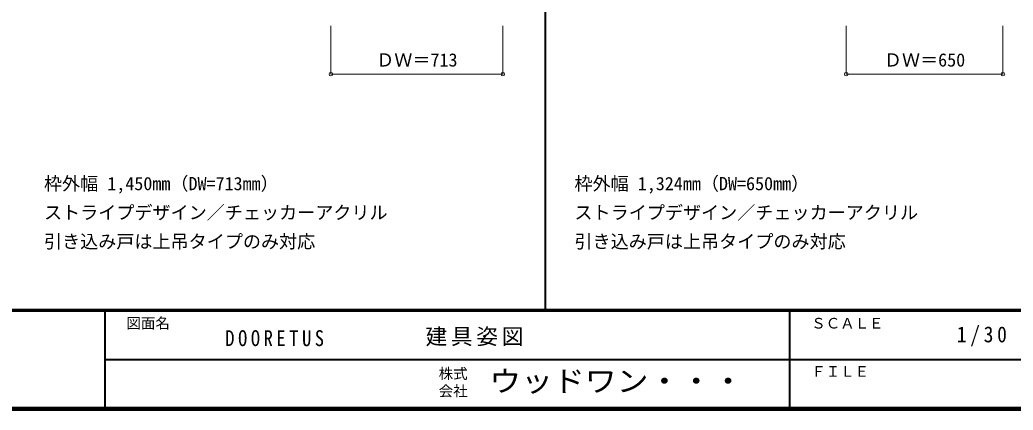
# Model space of a CAD drawing. Units: millimetres, scale not verified. Extents: x -6000 to 5700, y -4307 to 4260.
# Drawn here: x -502 to 3617, y -4205 to -2588 of the extents above; entities that cross this region are included whole.
import ezdxf
from ezdxf.enums import TextEntityAlignment as Align

# ---------------------------------------------------------------- set-up
doc = ezdxf.new("R2010")
doc.units = ezdxf.units.MM
doc.header["$LTSCALE"] = 30
doc.header["$PDMODE"] = 32
doc.header["$PDSIZE"] = 15
for name, color, linetype, lineweight in [('0-2_扉', 4, 'Continuous', 9), ('0-A_文字', 7, 'Continuous', 18), ('0-B_寸法', 7, 'Continuous', 18), ('F-1_枠', 6, 'Continuous', 40), ('F-A_文字', 7, 'Continuous', 18)]:
    doc.layers.add(name, color=color, linetype=linetype, lineweight=lineweight)
doc.styles.add('ＭＳ ゴシック', font='')
doc.styles.get('ＭＳ ゴシック').set_extended_font_data('MS Gothic')

msp = doc.modelspace()

# ---------------------------------------------------------------- linework, layer by layer
at = {"layer": '0-2_扉', "color": 7, "lineweight": 18}
msp.add_line((3575, -2812.5), (3575, -2612.5), dxfattribs=at)
at = {"layer": '0-B_寸法', "color": 4, "lineweight": 9}
for p, q in [((1501, -2812.5), (1501, -2612.5)), ((2925, -2812.5), (2925, -2612.5)), ((3575, -2812.5), (3575, -2612.5)), ((3575, -2812.5), (2925, -2812.5))]:
    msp.add_line(p, q, dxfattribs=at)
msp.add_lwpolyline([(1501, -2812.5), (788, -2812.5), (788, -2612.5)], dxfattribs=at)
at = {"layer": '0-B_寸法'}
for p in [(788, -2812.5), (1501, -2812.5), (2925, -2812.5), (3575, -2812.5)]:
    msp.add_point(p, dxfattribs=at)
at = {"layer": 'F-1_枠'}
for p, q in [((1678, -3790), (1678, 4175)), ((5700, -3790), (-6000, -3790)), ((5700, -3795), (-6000, -3795)), ((-150, -3795), (-150, -4195)), ((2690, -3795), (2690, -4195)), ((-150, -3995), (5690, -3995.01)), ((5700, -4195), (-6000, -4195)), ((5700, -4200), (-6000, -4200)), ((5700, -4205), (-6000, -4205))]:
    msp.add_line(p, q, dxfattribs=at)

# ---------------------------------------------------------------- texts
at = {"layer": '0-A_文字', "style": 'ＭＳ ゴシック'}
for s, p in [('枠外幅 1,450mm（DW=713mm）', (-402, -3310)), ('枠外幅 1,324mm（DW=650mm）', (1798, -3310)), ('ストライプデザイン／チェッカーアクリル', (-402, -3430)), ('ストライプデザイン／チェッカーアクリル', (1798, -3430)), ('引き込み戸は上吊タイプのみ対応', (-402, -3550)), ('引き込み戸は上吊タイプのみ対応', (1798, -3550))]:
    msp.add_text(s, height=54.99, dxfattribs=at).set_placement(p, align=Align.BOTTOM_LEFT)
at = {"layer": '0-B_寸法', "style": 'ＭＳ ゴシック'}
for s, p in [('ＤＷ＝713', (975.75, -2797.5)), ('ＤＷ＝650', (3081.25, -2797.5))]:
    msp.add_text(s, height=54.99, dxfattribs=at).set_placement(p, align=Align.BOTTOM_LEFT)
at = {"layer": 'F-A_文字', "style": 'ＭＳ ゴシック'}
for s, p in [('図面名', (-60, -3880)), ('ＳＣＡＬＥ', (2780, -3880)), ('株式', (1235, -4089)), ('ＦＩＬＥ', (2780, -4080)), ('会社', (1235, -4161))]:
    msp.add_text(s, height=43.99, dxfattribs=at).set_placement(p, align=Align.BOTTOM_LEFT)
at = {"layer": 'F-A_文字', "style": 'ＭＳ ゴシック', "width": 1.1}
msp.add_text('ウッドワン・・・', height=87.98, dxfattribs=at).set_placement((1445, -4155), align=Align.BOTTOM_LEFT)
at = {"layer": 'F-A_文字', "char_height": 65.98, "attachment_point": 7, "style": 'ＭＳ ゴシック'}
for s, insert in [('\\T1.17;建具姿図', (1180.42, -3940)), ('\\T1.38;\\W0.9;1/30', (3383.75, -3940)), ('\\T1.39;\\W0.85;DOORETUS', (350, -3940.79))]:
    msp.add_mtext(s, dxfattribs=dict(at, insert=insert))

doc.saveas('drawing.dxf')
